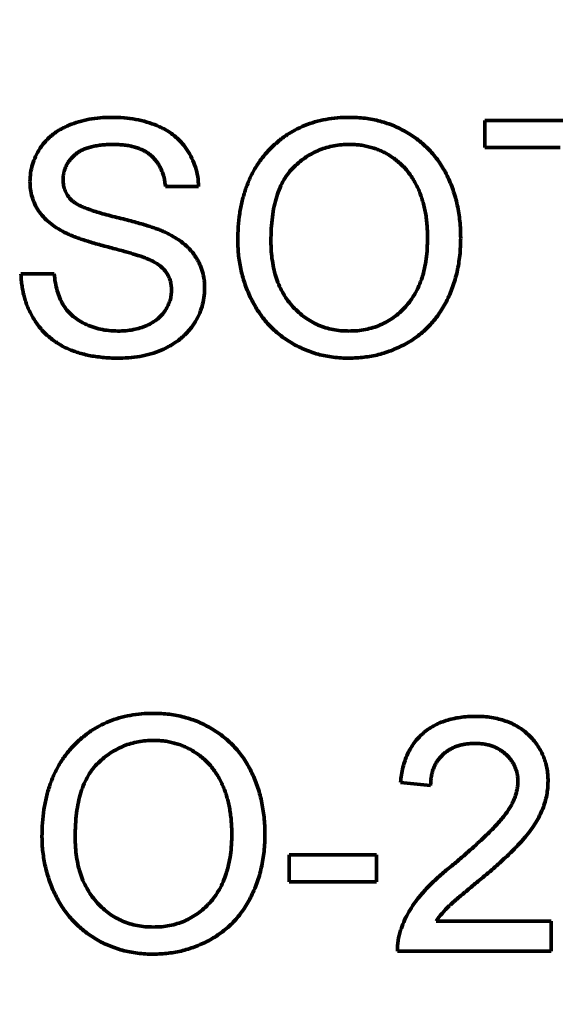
# Model space of a CAD drawing. Header units: millimetres. Extents: x 71 to 428, y 120 to 295.
# Drawn here: x 342.868 to 343.439, y 207.459 to 208.493 of the extents above; entities that cross this region are included whole.
import ezdxf

# ---------------------------------------------------------------- set-up
doc = ezdxf.new("R2010")
doc.units = ezdxf.units.MM
doc.header["$LTSCALE"] = 0.75
doc.layers.add('Dim', color=3, linetype='Continuous', lineweight=25)
doc.layers.add('Visible', color=7, linetype='Continuous', lineweight=50)
doc.styles.get("Standard").update_dxf_attribs({"font": 'arial.ttf'})
doc.dimstyles.new('Dim-ISO-25', dxfattribs={"dimtxt": 3.5, "dimasz": 3.5, "dimexe": 2.1, "dimexo": 2.1, "dimgap": 1.4, "dimtad": 1, "dimzin": 12, "dimdsep": 46, "dimtxsty": 'Standard', "dimcen": 0, "dimazin": 3, "dimtp": 0.1, "dimtm": 0.1, "dimtfac": 0.714286, "dimtmove": 0, "dimatfit": 3, "dimfxl": 1, "dimtzin": 12, "dimarcsym": 0})

# ---------------------------------------------------------------- blocks, each defined once
blk = doc.blocks.new('*D109')
at = {"color": 0, "linetype": 'ByBlock', "lineweight": -2}
for p, q in [((352.9086, 242.8617), (269.2309, 242.8617)), ((271.3309, 242.8617), (271.3309, 204.496)), ((301.8219, 204.496), (269.2309, 204.496))]:
    blk.add_line(p, q, dxfattribs=at)
at = {"color": 0, "linetype": 'ByBlock'}
for points in [[(271.3309, 242.8617), (270.7475, 239.3617), (271.9142, 239.3617)], [(271.3309, 204.496), (270.7475, 207.996), (271.9142, 207.996)]]:
    blk.add_solid(points, dxfattribs=at)
at = {"layer": 'Defpoints', "color": 0, "linetype": 'ByBlock'}
for p in [(355.0086, 242.8617), (303.9219, 204.496)]:
    blk.add_point(p, dxfattribs=at)
at = {"color": 0, "linetype": 'ByBlock', "lineweight": -2, "insert": (268.1427, 223.6788), "char_height": 3.5, "attachment_point": 5, "rotation": 90}
blk.add_mtext('\\A0;38.37', dxfattribs=at)

msp = doc.modelspace()

# ---------------------------------------------------------------- linework, layer by layer
at = {"layer": 'Visible'}
for p, q in [((343.3634, 208.3563), (343.3634, 208.3851)), ((343.3634, 208.3851), (343.5589, 208.3851)), ((343.4435, 208.3563), (343.3634, 208.3563)), ((343.0589, 208.3146), (343.0237, 208.3146)), ((342.8698, 208.2217), (342.9051, 208.2217)), ((343.3057, 207.6768), (343.2737, 207.68)), ((343.1551, 207.5742), (343.1551, 207.6031)), ((343.1551, 207.6031), (343.248, 207.6031)), ((343.248, 207.6031), (343.248, 207.5742)), ((343.248, 207.5742), (343.1551, 207.5742)), ((343.3116, 207.5326), (343.4339, 207.5326)), ((343.4339, 207.5326), (343.4339, 207.5005)), ((343.4339, 207.5005), (343.2705, 207.5005))]:
    msp.add_line(p, q, dxfattribs=at)
at = {"layer": 'Visible', "extrusion": (0, 0, -1)}
msp.add_circle((-354.8964, 204.496), 47.93, dxfattribs=at)
at = {"layer": 'Visible'}
msp.add_arc((343.3335, 207.5024), 0.063, 161.1528, 181.7031, dxfattribs=at)
for points, knots in [([(342.8794, 208.3199), (342.8795, 208.323), (342.8798, 208.3291), (342.8819, 208.3382), (342.8852, 208.3469), (342.889, 208.3538), (342.8928, 208.359), (342.8958, 208.3628), (342.8993, 208.3663), (342.903, 208.3695), (342.9071, 208.3725), (342.9114, 208.3753), (342.9161, 208.3777), (342.9226, 208.3807), (342.9314, 208.3838), (342.9425, 208.3864), (342.9542, 208.388), (342.9622, 208.3882), (342.9662, 208.3883)], [0, 0, 0, 0, 0.074995, 0.149165, 0.223664, 0.300412, 0.33957, 0.378921, 0.418096, 0.45823, 0.498427, 0.539708, 0.582216, 0.625824, 0.715481, 0.807384, 0.901634, 1, 1, 1, 1]), ([(342.9662, 208.3883), (342.9707, 208.3882), (342.9793, 208.388), (342.9919, 208.3864), (343.0036, 208.3835), (343.0128, 208.3804), (343.0196, 208.3772), (343.0245, 208.3747), (343.0289, 208.3718), (343.0331, 208.3686), (343.037, 208.3653), (343.0406, 208.3616), (343.0439, 208.3577), (343.0478, 208.3521), (343.052, 208.3447), (343.0557, 208.3352), (343.0582, 208.3251), (343.0587, 208.3181), (343.0589, 208.3146)], [0, 0, 0, 0, 0.100475, 0.195644, 0.286083, 0.372983, 0.415026, 0.456052, 0.495939, 0.535566, 0.574087, 0.612519, 0.651081, 0.689513, 0.766237, 0.84235, 0.919974, 1, 1, 1, 1]), ([(343.1006, 208.2568), (343.1007, 208.2618), (343.1008, 208.2716), (343.1024, 208.2858), (343.105, 208.2992), (343.1087, 208.3117), (343.1133, 208.3235), (343.119, 208.3344), (343.1258, 208.3444), (343.1335, 208.3535), (343.1422, 208.3617), (343.1514, 208.3689), (343.1612, 208.3749), (343.1717, 208.3798), (343.1827, 208.3836), (343.1944, 208.3863), (343.2067, 208.388), (343.215, 208.3882), (343.2193, 208.3883)], [0, 0, 0, 0, 0.075226, 0.146575, 0.2145, 0.27953, 0.342403, 0.403496, 0.463762, 0.523864, 0.583252, 0.641302, 0.698898, 0.756295, 0.814628, 0.874325, 0.935783, 1, 1, 1, 1]), ([(343.2193, 208.3883), (343.2221, 208.3883), (343.2277, 208.3882), (343.236, 208.3874), (343.2441, 208.3861), (343.252, 208.3843), (343.2596, 208.382), (343.2671, 208.3792), (343.2743, 208.3758), (343.2813, 208.372), (343.2879, 208.3677), (343.2942, 208.363), (343.3001, 208.3578), (343.3056, 208.3524), (343.3106, 208.3464), (343.3153, 208.3401), (343.3196, 208.3333), (343.3234, 208.3262), (343.3268, 208.3188), (343.3297, 208.311), (343.3322, 208.3031), (343.3343, 208.2949), (343.3358, 208.2864), (343.337, 208.2777), (343.3376, 208.2688), (343.3377, 208.2628), (343.3378, 208.2597)], [0, 0, 0, 0, 0.043099, 0.085587, 0.126908, 0.167967, 0.20845, 0.249025, 0.289281, 0.33001, 0.370598, 0.410466, 0.450033, 0.489688, 0.529116, 0.569037, 0.609703, 0.650759, 0.692509, 0.734219, 0.776707, 0.819552, 0.863351, 0.907839, 0.953334, 1, 1, 1, 1]), ([(342.9676, 208.3595), (342.9654, 208.3595), (342.9611, 208.3594), (342.9549, 208.3588), (342.9491, 208.358), (342.9438, 208.3568), (342.939, 208.3553), (342.9346, 208.3535), (342.9307, 208.3512), (342.9273, 208.3486), (342.9243, 208.3458), (342.9218, 208.3428), (342.9195, 208.3398), (342.9178, 208.3365), (342.9164, 208.3331), (342.9154, 208.3296), (342.9148, 208.3259), (342.9147, 208.3234), (342.9147, 208.3222)], [0, 0, 0, 0, 0.091511, 0.177143, 0.257108, 0.331198, 0.400592, 0.465625, 0.526973, 0.585443, 0.641399, 0.695044, 0.746782, 0.796959, 0.847545, 0.897439, 0.947649, 1, 1, 1, 1]), ([(343.0237, 208.3146), (343.0234, 208.3164), (343.023, 208.3199), (343.0219, 208.325), (343.0204, 208.3297), (343.0186, 208.3341), (343.0164, 208.3381), (343.0139, 208.3418), (343.011, 208.3451), (343.0078, 208.3482), (343.0041, 208.3509), (343.0001, 208.3532), (342.9957, 208.3551), (342.9908, 208.3567), (342.9856, 208.358), (342.98, 208.3589), (342.9739, 208.3593), (342.9698, 208.3594), (342.9676, 208.3595)], [0, 0, 0, 0, 0.067155, 0.131403, 0.192732, 0.251253, 0.307704, 0.362699, 0.417778, 0.472304, 0.527873, 0.58523, 0.645057, 0.707952, 0.774434, 0.84494, 0.920404, 1, 1, 1, 1]), ([(343.2195, 208.3595), (343.2167, 208.3594), (343.2112, 208.3593), (343.203, 208.3581), (343.1951, 208.3563), (343.1876, 208.3537), (343.1803, 208.3503), (343.1734, 208.3462), (343.1667, 208.3414), (343.1604, 208.3358), (343.1545, 208.3294), (343.1495, 208.3218), (343.1453, 208.3133), (343.1418, 208.3039), (343.1391, 208.2934), (343.1372, 208.2819), (343.1361, 208.2695), (343.1359, 208.2609), (343.1358, 208.2564)], [0, 0, 0, 0, 0.055943, 0.110382, 0.164048, 0.216759, 0.269601, 0.323009, 0.377581, 0.433449, 0.490922, 0.550625, 0.613117, 0.679861, 0.751358, 0.828261, 0.910795, 1, 1, 1, 1]), ([(343.3025, 208.26), (343.3025, 208.2624), (343.3024, 208.2673), (343.3019, 208.2744), (343.3012, 208.2814), (343.3001, 208.2881), (343.2986, 208.2945), (343.2969, 208.3007), (343.2949, 208.3067), (343.2925, 208.3124), (343.2899, 208.3179), (343.2869, 208.323), (343.2836, 208.3278), (343.2802, 208.3323), (343.2763, 208.3365), (343.2721, 208.3404), (343.2677, 208.3439), (343.263, 208.3472), (343.2581, 208.3501), (343.253, 208.3526), (343.2479, 208.3548), (343.2425, 208.3564), (343.2369, 208.3578), (343.2313, 208.3588), (343.2254, 208.3594), (343.2215, 208.3594), (343.2195, 208.3595)], [0, 0, 0, 0, 0.050852, 0.099752, 0.147438, 0.194086, 0.239171, 0.28334, 0.326577, 0.368936, 0.410572, 0.451051, 0.490877, 0.530044, 0.568937, 0.607578, 0.64642, 0.685679, 0.724799, 0.763513, 0.802173, 0.84074, 0.879649, 0.919071, 0.959098, 1, 1, 1, 1]), ([(342.9163, 208.2658), (342.9134, 208.2674), (342.9077, 208.2705), (342.9001, 208.276), (342.8936, 208.2821), (342.8884, 208.2887), (342.8843, 208.2959), (342.8816, 208.3036), (342.8797, 208.3116), (342.8795, 208.3171), (342.8794, 208.3199)], [0, 0, 0, 0, 0.144805, 0.279512, 0.406394, 0.527502, 0.645393, 0.761885, 0.878942, 1, 1, 1, 1]), ([(342.9147, 208.3222), (342.9148, 208.32), (342.915, 208.3158), (342.9168, 208.3099), (342.9195, 208.3045), (342.9223, 208.3016), (342.9236, 208.3001)], [0, 0, 0, 0, 0.262741, 0.509957, 0.753327, 1, 1, 1, 1]), ([(342.9236, 208.3001), (342.9245, 208.2993), (342.9264, 208.2977), (342.93, 208.2955), (342.9344, 208.2934), (342.9398, 208.2912), (342.9459, 208.289), (342.953, 208.2867), (342.961, 208.2845), (342.9696, 208.2823), (342.9783, 208.2802), (342.9865, 208.278), (342.9941, 208.276), (343.001, 208.274), (343.0072, 208.272), (343.0127, 208.2701), (343.0176, 208.2684), (343.0206, 208.2671), (343.022, 208.2665)], [0, 0, 0, 0, 0.032743, 0.07241, 0.119611, 0.174673, 0.237345, 0.308352, 0.38763, 0.474784, 0.563332, 0.645136, 0.720203, 0.789134, 0.851497, 0.907331, 0.956969, 1, 1, 1, 1]), ([(343.0034, 208.2381), (343.0025, 208.2385), (343.0006, 208.2393), (342.9971, 208.2404), (342.9931, 208.2418), (342.9883, 208.2432), (342.9828, 208.2448), (342.9766, 208.2465), (342.9698, 208.2483), (342.9624, 208.2503), (342.9549, 208.2523), (342.9478, 208.2542), (342.9412, 208.2563), (342.9352, 208.2582), (342.9297, 208.2601), (342.9248, 208.262), (342.9203, 208.2639), (342.9176, 208.2652), (342.9163, 208.2658)], [0, 0, 0, 0, 0.0312, 0.070487, 0.117215, 0.171576, 0.234122, 0.303963, 0.382156, 0.467646, 0.554335, 0.635074, 0.710037, 0.779092, 0.842966, 0.901001, 0.953246, 1, 1, 1, 1]), ([(343.022, 208.2665), (343.0238, 208.2657), (343.0273, 208.2641), (343.0323, 208.2613), (343.0369, 208.2584), (343.0412, 208.2553), (343.0451, 208.2521), (343.0487, 208.2487), (343.0519, 208.2451), (343.0547, 208.2413), (343.0572, 208.2374), (343.0594, 208.2334), (343.0612, 208.2292), (343.0628, 208.2249), (343.0639, 208.2204), (343.0647, 208.2157), (343.0653, 208.211), (343.0653, 208.2077), (343.0653, 208.2061)], [0, 0, 0, 0, 0.074931, 0.147078, 0.216364, 0.282503, 0.346688, 0.408836, 0.469262, 0.528432, 0.587001, 0.644416, 0.702189, 0.759767, 0.81849, 0.877633, 0.93802, 1, 1, 1, 1]), ([(343.219, 208.1608), (343.222, 208.1608), (343.2278, 208.161), (343.2364, 208.1622), (343.2445, 208.1643), (343.2523, 208.1671), (343.2596, 208.1708), (343.2665, 208.1752), (343.273, 208.1805), (343.2791, 208.1865), (343.2846, 208.1934), (343.2895, 208.2008), (343.2934, 208.2091), (343.2969, 208.2179), (343.2994, 208.2275), (343.3012, 208.2377), (343.3023, 208.2486), (343.3024, 208.2561), (343.3025, 208.26)], [0, 0, 0, 0, 0.061055, 0.119545, 0.176806, 0.232956, 0.288583, 0.344667, 0.401662, 0.46054, 0.520477, 0.581213, 0.643431, 0.707961, 0.775371, 0.846414, 0.921152, 1, 1, 1, 1]), ([(343.3378, 208.2597), (343.3377, 208.2566), (343.3376, 208.2505), (343.3369, 208.2414), (343.3357, 208.2326), (343.3341, 208.224), (343.3319, 208.2157), (343.3293, 208.2076), (343.3262, 208.1998), (343.3226, 208.1923), (343.3186, 208.1851), (343.3142, 208.1783), (343.3094, 208.172), (343.3042, 208.1661), (343.2986, 208.1606), (343.2926, 208.1557), (343.2862, 208.1511), (343.2794, 208.1471), (343.2724, 208.1436), (343.2652, 208.1405), (343.2579, 208.1378), (343.2504, 208.1356), (343.2428, 208.134), (343.235, 208.1328), (343.2271, 208.1321), (343.2218, 208.132), (343.2192, 208.1319)], [0, 0, 0, 0, 0.04756, 0.093962, 0.139112, 0.183626, 0.227457, 0.270703, 0.313611, 0.35626, 0.398366, 0.439557, 0.480045, 0.519888, 0.559658, 0.599421, 0.639208, 0.679668, 0.72002, 0.759859, 0.79956, 0.839199, 0.878956, 0.918794, 0.959083, 1, 1, 1, 1]), ([(343.2192, 208.1319), (343.2163, 208.132), (343.2106, 208.132), (343.2022, 208.1329), (343.194, 208.1342), (343.186, 208.136), (343.1783, 208.1384), (343.1708, 208.1414), (343.1635, 208.1448), (343.1565, 208.1487), (343.1499, 208.1531), (343.1436, 208.1579), (343.1377, 208.1631), (343.1323, 208.1688), (343.1272, 208.1747), (343.1227, 208.1811), (343.1185, 208.1878), (343.1147, 208.195), (343.1114, 208.2023), (343.1085, 208.2098), (343.1061, 208.2173), (343.1041, 208.225), (343.1025, 208.2328), (343.1014, 208.2407), (343.1007, 208.2487), (343.1006, 208.2541), (343.1006, 208.2568)], [0, 0, 0, 0, 0.044697, 0.088534, 0.131409, 0.173814, 0.215715, 0.257247, 0.298848, 0.340604, 0.382029, 0.42297, 0.463632, 0.504048, 0.544591, 0.584964, 0.626265, 0.667979, 0.709943, 0.751382, 0.792619, 0.833948, 0.875008, 0.916446, 0.957907, 1, 1, 1, 1]), ([(343.1358, 208.2564), (343.1359, 208.2528), (343.136, 208.2458), (343.1372, 208.2355), (343.139, 208.2258), (343.1416, 208.2167), (343.1449, 208.2082), (343.149, 208.2003), (343.1538, 208.193), (343.1594, 208.1863), (343.1655, 208.1803), (343.172, 208.1751), (343.1789, 208.1707), (343.1862, 208.167), (343.1939, 208.1642), (343.2019, 208.1622), (343.2104, 208.161), (343.2161, 208.1608), (343.219, 208.1608)], [0, 0, 0, 0, 0.075964, 0.148125, 0.217201, 0.2833, 0.347202, 0.4093, 0.470426, 0.531588, 0.591739, 0.650258, 0.707303, 0.764208, 0.821148, 0.879119, 0.938423, 1, 1, 1, 1]), ([(343.0301, 208.2044), (343.03, 208.2062), (343.0298, 208.2097), (343.0287, 208.2149), (343.0267, 208.2196), (343.024, 208.224), (343.0204, 208.2281), (343.0157, 208.2319), (343.01, 208.2353), (343.0057, 208.2372), (343.0034, 208.2381)], [0, 0, 0, 0, 0.117768, 0.230176, 0.339843, 0.450625, 0.566943, 0.696021, 0.839438, 1, 1, 1, 1]), ([(342.9745, 208.1319), (342.9718, 208.1319), (342.9665, 208.132), (342.9586, 208.1325), (342.9511, 208.1333), (342.944, 208.1344), (342.9371, 208.1359), (342.9307, 208.1378), (342.9245, 208.1398), (342.9187, 208.1423), (342.9132, 208.1451), (342.908, 208.1482), (342.9031, 208.1517), (342.8985, 208.1555), (342.8942, 208.1596), (342.8902, 208.1641), (342.8866, 208.1689), (342.8832, 208.174), (342.8802, 208.1793), (342.8775, 208.1848), (342.8753, 208.1906), (342.8735, 208.1965), (342.8719, 208.2025), (342.8709, 208.2087), (342.8701, 208.2151), (342.8699, 208.2195), (342.8698, 208.2217)], [0, 0, 0, 0, 0.052493, 0.102825, 0.151397, 0.198033, 0.242876, 0.285999, 0.327849, 0.368395, 0.407852, 0.446838, 0.485166, 0.523341, 0.561602, 0.59992, 0.638496, 0.677791, 0.71729, 0.756605, 0.796068, 0.835886, 0.875714, 0.916263, 0.95776, 1, 1, 1, 1]), ([(342.9051, 208.2217), (342.9055, 208.2185), (342.9062, 208.2124), (342.9083, 208.2038), (342.911, 208.196), (342.9143, 208.1891), (342.9187, 208.1829), (342.924, 208.1774), (342.9304, 208.1726), (342.9377, 208.1684), (342.9458, 208.165), (342.9544, 208.1625), (342.9635, 208.1611), (342.9698, 208.1609), (342.973, 208.1608)], [0, 0, 0, 0, 0.093796, 0.180188, 0.260363, 0.334847, 0.407093, 0.481448, 0.559271, 0.64227, 0.728586, 0.815978, 0.906035, 1, 1, 1, 1]), ([(343.0653, 208.2061), (343.0652, 208.2028), (343.0649, 208.1963), (343.0627, 208.1868), (343.0592, 208.1775), (343.0551, 208.1702), (343.0512, 208.1645), (343.0479, 208.1605), (343.0443, 208.1568), (343.0404, 208.1532), (343.0363, 208.1499), (343.0317, 208.1469), (343.0269, 208.1441), (343.0201, 208.1407), (343.011, 208.1371), (342.9994, 208.1342), (342.9872, 208.1322), (342.9788, 208.132), (342.9745, 208.1319)], [0, 0, 0, 0, 0.074816, 0.148535, 0.223872, 0.301297, 0.340894, 0.38034, 0.420127, 0.45995, 0.500831, 0.541907, 0.584439, 0.62808, 0.717267, 0.80786, 0.901925, 1, 1, 1, 1]), ([(342.973, 208.1608), (342.9758, 208.1608), (342.9813, 208.1609), (342.9893, 208.1621), (342.9968, 208.1639), (343.0037, 208.1665), (343.0099, 208.1697), (343.0154, 208.1736), (343.02, 208.1779), (343.0236, 208.1829), (343.0265, 208.1881), (343.0286, 208.1934), (343.0298, 208.1989), (343.03, 208.2026), (343.0301, 208.2044)], [0, 0, 0, 0, 0.105584, 0.205868, 0.300947, 0.393002, 0.480949, 0.562874, 0.641461, 0.717742, 0.791772, 0.862716, 0.931777, 1, 1, 1, 1]), ([(342.8922, 207.6222), (342.8923, 207.6272), (342.8925, 207.637), (342.8941, 207.6512), (342.8967, 207.6646), (342.9003, 207.6771), (342.905, 207.6888), (342.9106, 207.6998), (342.9175, 207.7098), (342.9252, 207.7189), (342.9338, 207.727), (342.943, 207.7343), (342.9529, 207.7403), (342.9633, 207.7452), (342.9744, 207.749), (342.9861, 207.7517), (342.9983, 207.7534), (343.0067, 207.7536), (343.011, 207.7537)], [0, 0, 0, 0, 0.075226, 0.146575, 0.2145, 0.27953, 0.342403, 0.403496, 0.463762, 0.523864, 0.583252, 0.641302, 0.698898, 0.756295, 0.814628, 0.874325, 0.935783, 1, 1, 1, 1]), ([(343.011, 207.7537), (343.0138, 207.7537), (343.0194, 207.7536), (343.0277, 207.7528), (343.0358, 207.7515), (343.0436, 207.7497), (343.0513, 207.7474), (343.0587, 207.7446), (343.0659, 207.7412), (343.0729, 207.7374), (343.0796, 207.7331), (343.0859, 207.7284), (343.0918, 207.7232), (343.0973, 207.7178), (343.1023, 207.7118), (343.107, 207.7055), (343.1112, 207.6987), (343.115, 207.6916), (343.1184, 207.6841), (343.1214, 207.6764), (343.1238, 207.6685), (343.1259, 207.6603), (343.1274, 207.6518), (343.1286, 207.6431), (343.1293, 207.6342), (343.1294, 207.6282), (343.1294, 207.6251)], [0, 0, 0, 0, 0.043099, 0.085587, 0.126908, 0.167967, 0.20845, 0.249025, 0.289281, 0.33001, 0.370598, 0.410466, 0.450033, 0.489688, 0.529116, 0.569037, 0.609703, 0.650759, 0.692509, 0.734219, 0.776707, 0.819552, 0.863351, 0.907839, 0.953334, 1, 1, 1, 1]), ([(343.2737, 207.68), (343.274, 207.6828), (343.2746, 207.6882), (343.2762, 207.6961), (343.2784, 207.7034), (343.2811, 207.7103), (343.2845, 207.7166), (343.2882, 207.7225), (343.2927, 207.7277), (343.2976, 207.7325), (343.3031, 207.7368), (343.309, 207.7405), (343.3154, 207.7436), (343.3222, 207.7461), (343.3295, 207.7481), (343.3372, 207.7495), (343.3453, 207.7503), (343.3509, 207.7505), (343.3538, 207.7505)], [0, 0, 0, 0, 0.070675, 0.137493, 0.201473, 0.262869, 0.32255, 0.380737, 0.43822, 0.495487, 0.553484, 0.611346, 0.670644, 0.731587, 0.794183, 0.859445, 0.928208, 1, 1, 1, 1]), ([(343.3538, 207.7505), (343.3567, 207.7505), (343.3623, 207.7504), (343.3705, 207.7494), (343.3783, 207.7478), (343.3856, 207.7457), (343.3924, 207.7429), (343.3987, 207.7395), (343.4047, 207.7354), (343.41, 207.7308), (343.4149, 207.7257), (343.4191, 207.7203), (343.4227, 207.7145), (343.4257, 207.7085), (343.4279, 207.7022), (343.4295, 207.6955), (343.4306, 207.6886), (343.4307, 207.6839), (343.4307, 207.6815)], [0, 0, 0, 0, 0.074712, 0.145539, 0.213339, 0.278615, 0.342094, 0.40389, 0.465063, 0.526577, 0.587328, 0.64638, 0.704345, 0.761672, 0.819418, 0.878039, 0.937796, 1, 1, 1, 1]), ([(343.0112, 207.7249), (343.0084, 207.7248), (343.0028, 207.7247), (342.9947, 207.7235), (342.9868, 207.7217), (342.9792, 207.7191), (342.972, 207.7157), (342.9651, 207.7116), (342.9584, 207.7068), (342.952, 207.7012), (342.9461, 207.6948), (342.9411, 207.6872), (342.9369, 207.6787), (342.9334, 207.6693), (342.9307, 207.6588), (342.9289, 207.6473), (342.9277, 207.6349), (342.9276, 207.6263), (342.9275, 207.6218)], [0, 0, 0, 0, 0.055943, 0.110382, 0.164048, 0.216759, 0.269601, 0.323009, 0.377581, 0.433449, 0.490922, 0.550625, 0.613117, 0.679861, 0.751358, 0.828261, 0.910795, 1, 1, 1, 1]), ([(343.0942, 207.6254), (343.0941, 207.6278), (343.0941, 207.6327), (343.0936, 207.6398), (343.0928, 207.6468), (343.0918, 207.6534), (343.0903, 207.6599), (343.0886, 207.6661), (343.0865, 207.6721), (343.0842, 207.6778), (343.0815, 207.6832), (343.0786, 207.6884), (343.0753, 207.6932), (343.0718, 207.6977), (343.0679, 207.7019), (343.0638, 207.7058), (343.0594, 207.7093), (343.0547, 207.7125), (343.0498, 207.7155), (343.0447, 207.718), (343.0395, 207.7201), (343.0341, 207.7218), (343.0286, 207.7232), (343.0229, 207.7242), (343.0171, 207.7247), (343.0132, 207.7248), (343.0112, 207.7249)], [0, 0, 0, 0, 0.050852, 0.099752, 0.147438, 0.194086, 0.239171, 0.28334, 0.326577, 0.368936, 0.410572, 0.451051, 0.490877, 0.530044, 0.568937, 0.607578, 0.64642, 0.685679, 0.724799, 0.763513, 0.802173, 0.84074, 0.879649, 0.919071, 0.959098, 1, 1, 1, 1]), ([(343.3531, 207.7217), (343.3513, 207.7216), (343.3479, 207.7215), (343.343, 207.721), (343.3383, 207.7201), (343.3338, 207.7188), (343.3296, 207.7171), (343.3257, 207.715), (343.322, 207.7126), (343.3187, 207.7098), (343.3157, 207.7067), (343.313, 207.7033), (343.3108, 207.6996), (343.309, 207.6956), (343.3075, 207.6913), (343.3065, 207.6867), (343.3059, 207.6818), (343.3058, 207.6785), (343.3057, 207.6768)], [0, 0, 0, 0, 0.070696, 0.138358, 0.20337, 0.2657, 0.327256, 0.386512, 0.445858, 0.505173, 0.56378, 0.622343, 0.680824, 0.739795, 0.800801, 0.864239, 0.930631, 1, 1, 1, 1]), ([(343.3987, 207.6812), (343.3986, 207.6826), (343.3986, 207.6854), (343.3979, 207.6894), (343.397, 207.6933), (343.3955, 207.6969), (343.3938, 207.7005), (343.3916, 207.7038), (343.389, 207.707), (343.3861, 207.71), (343.3828, 207.7128), (343.3792, 207.7151), (343.3755, 207.7172), (343.3715, 207.7189), (343.3672, 207.7201), (343.3627, 207.721), (343.358, 207.7215), (343.3547, 207.7216), (343.3531, 207.7217)], [0, 0, 0, 0, 0.061762, 0.121174, 0.179421, 0.236843, 0.294322, 0.353191, 0.412721, 0.474522, 0.537057, 0.599591, 0.662367, 0.725246, 0.790316, 0.857724, 0.927232, 1, 1, 1, 1]), ([(343.3315, 207.594), (343.3347, 207.5967), (343.3409, 207.6019), (343.3496, 207.6097), (343.3576, 207.6169), (343.3647, 207.6236), (343.371, 207.6299), (343.3764, 207.6356), (343.3811, 207.6409), (343.385, 207.6458), (343.3883, 207.6504), (343.3911, 207.6549), (343.3934, 207.6594), (343.3953, 207.6638), (343.3968, 207.6682), (343.3978, 207.6726), (343.3986, 207.6769), (343.3986, 207.6798), (343.3987, 207.6812)], [0, 0, 0, 0, 0.11141, 0.214526, 0.309417, 0.396087, 0.474284, 0.544374, 0.60642, 0.660582, 0.709794, 0.756451, 0.800767, 0.843168, 0.884295, 0.923885, 0.962359, 1, 1, 1, 1]), ([(343.4307, 207.6815), (343.4306, 207.679), (343.4305, 207.6741), (343.4294, 207.6667), (343.4276, 207.6593), (343.4251, 207.652), (343.4218, 207.6446), (343.4176, 207.6371), (343.4124, 207.6295), (343.4073, 207.6229), (343.4026, 207.6175), (343.3985, 207.613), (343.3937, 207.6082), (343.3884, 207.6029), (343.3825, 207.5975), (343.376, 207.5915), (343.3689, 207.5853), (343.3639, 207.5811), (343.3613, 207.5789)], [0, 0, 0, 0, 0.057945, 0.116018, 0.174826, 0.234683, 0.296827, 0.364061, 0.436192, 0.51426, 0.556976, 0.604856, 0.657675, 0.715751, 0.77884, 0.847501, 0.921228, 1, 1, 1, 1]), ([(343.0108, 207.4973), (343.008, 207.4973), (343.0023, 207.4974), (342.9939, 207.4983), (342.9857, 207.4996), (342.9777, 207.5014), (342.97, 207.5038), (342.9625, 207.5067), (342.9552, 207.5101), (342.9482, 207.5141), (342.9415, 207.5185), (342.9353, 207.5233), (342.9294, 207.5285), (342.924, 207.5342), (342.9189, 207.5401), (342.9143, 207.5465), (342.9101, 207.5532), (342.9064, 207.5603), (342.903, 207.5677), (342.9002, 207.5751), (342.8977, 207.5827), (342.8957, 207.5904), (342.8942, 207.5982), (342.8931, 207.6061), (342.8923, 207.6141), (342.8923, 207.6195), (342.8922, 207.6222)], [0, 0, 0, 0, 0.044697, 0.088534, 0.131409, 0.173814, 0.215715, 0.257247, 0.298848, 0.340604, 0.382029, 0.42297, 0.463632, 0.504048, 0.544591, 0.584964, 0.626265, 0.667979, 0.709943, 0.751382, 0.792619, 0.833948, 0.875008, 0.916446, 0.957907, 1, 1, 1, 1]), ([(342.9275, 207.6218), (342.9276, 207.6182), (342.9277, 207.6112), (342.9289, 207.6009), (342.9307, 207.5912), (342.9332, 207.5821), (342.9366, 207.5736), (342.9407, 207.5657), (342.9455, 207.5584), (342.9511, 207.5517), (342.9571, 207.5457), (342.9637, 207.5404), (342.9706, 207.536), (342.9779, 207.5324), (342.9855, 207.5296), (342.9936, 207.5276), (343.002, 207.5264), (343.0078, 207.5262), (343.0107, 207.5262)], [0, 0, 0, 0, 0.075964, 0.148125, 0.217201, 0.2833, 0.347202, 0.4093, 0.470426, 0.531588, 0.591739, 0.650258, 0.707303, 0.764208, 0.821148, 0.879119, 0.938423, 1, 1, 1, 1]), ([(343.0107, 207.5262), (343.0137, 207.5262), (343.0195, 207.5264), (343.028, 207.5276), (343.0362, 207.5297), (343.0439, 207.5324), (343.0512, 207.5362), (343.0582, 207.5406), (343.0647, 207.5459), (343.0708, 207.5519), (343.0763, 207.5587), (343.0812, 207.5662), (343.0851, 207.5745), (343.0885, 207.5833), (343.091, 207.5929), (343.0929, 207.6031), (343.094, 207.614), (343.0941, 207.6215), (343.0942, 207.6254)], [0, 0, 0, 0, 0.061055, 0.119545, 0.176806, 0.232956, 0.288583, 0.344667, 0.401662, 0.46054, 0.520477, 0.581213, 0.643431, 0.707961, 0.775371, 0.846414, 0.921152, 1, 1, 1, 1]), ([(343.1294, 207.6251), (343.1294, 207.622), (343.1293, 207.6159), (343.1286, 207.6068), (343.1274, 207.598), (343.1257, 207.5894), (343.1236, 207.5811), (343.121, 207.573), (343.1178, 207.5652), (343.1143, 207.5576), (343.1103, 207.5504), (343.1059, 207.5437), (343.1011, 207.5373), (343.0959, 207.5314), (343.0903, 207.526), (343.0843, 207.5211), (343.0779, 207.5165), (343.0711, 207.5125), (343.064, 207.509), (343.0568, 207.5058), (343.0495, 207.5032), (343.0421, 207.501), (343.0344, 207.4994), (343.0267, 207.4982), (343.0188, 207.4975), (343.0135, 207.4974), (343.0108, 207.4973)], [0, 0, 0, 0, 0.04756, 0.093962, 0.139112, 0.183626, 0.227457, 0.270703, 0.313611, 0.35626, 0.398366, 0.439557, 0.480045, 0.519888, 0.559658, 0.599421, 0.639208, 0.679668, 0.72002, 0.759859, 0.79956, 0.839199, 0.878956, 0.918794, 0.959083, 1, 1, 1, 1]), ([(343.2738, 207.5227), (343.2749, 207.5257), (343.277, 207.5316), (343.2814, 207.5402), (343.2866, 207.5488), (343.2916, 207.5558), (343.2962, 207.5613), (343.3, 207.5657), (343.3043, 207.5701), (343.3089, 207.5747), (343.314, 207.5794), (343.3194, 207.5842), (343.3253, 207.5891), (343.3294, 207.5923), (343.3315, 207.594)], [0, 0, 0, 0, 0.100388, 0.204407, 0.310686, 0.422157, 0.480685, 0.543238, 0.6095, 0.679555, 0.753841, 0.831641, 0.913813, 1, 1, 1, 1]), ([(343.3613, 207.5789), (343.3592, 207.5772), (343.355, 207.5738), (343.349, 207.5688), (343.3437, 207.5643), (343.3389, 207.5603), (343.3347, 207.5567), (343.3311, 207.5537), (343.3281, 207.551), (343.3236, 207.5469), (343.3179, 207.541), (343.3136, 207.5353), (343.3116, 207.5326)], [0, 0, 0, 0, 0.1242, 0.23683, 0.339495, 0.431254, 0.511455, 0.581223, 0.640495, 0.688308, 0.850333, 1, 1, 1, 1])]:
    msp.add_open_spline(points, degree=3, knots=knots, dxfattribs=at)

# ---------------------------------------------------------------- dimensions: what is measured, and where the dimension line sits
at = {"layer": 'Dim'}
dim = msp.add_linear_dim(base=(271.3309, 204.496), p1=(355.0086, 242.8617), p2=(303.9219, 204.496), angle=90, dimstyle='Dim-ISO-25', dxfattribs=at)
dim.commit()
dim.dimension.update_dxf_attribs({"geometry": '*D109', "text_midpoint": (268.1427, 223.6788)})

doc.saveas('drawing.dxf')
